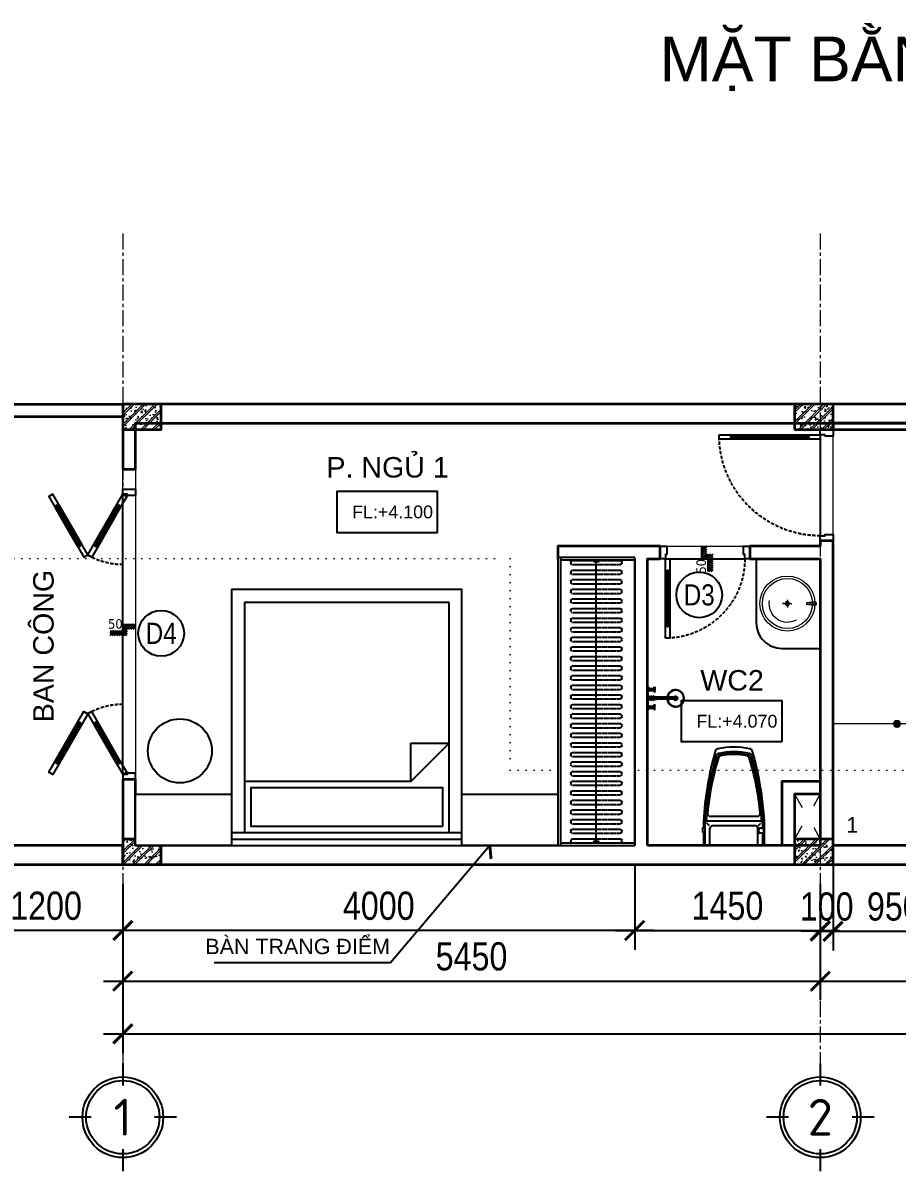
# Model space of a CAD drawing. Header units: inches. Extents: x 236662 to 497023, y -248575 to 81795.
# Drawn here: x 291464 to 298294, y -23908 to -14934 of the extents above; entities that cross this region are included whole.
import ezdxf
from ezdxf.enums import TextEntityAlignment as Align

# ---------------------------------------------------------------- set-up
doc = ezdxf.new("R2010")
doc.units = ezdxf.units.IN
doc.header["$LTSCALE"] = 10
doc.header["$MEASUREMENT"] = 0
doc.set_wipeout_variables(frame=1)
for name, pattern in [('ACAD_ISO03W100', [30, 12, -18]), ('CENTER', [2, 1.25, -0.25, 0.25, -0.25]), ('CENTER2', [1.125, 0.75, -0.125, 0.125, -0.125]), ('DOT2', [0.125, 0, -0.125]), ('HIDDEN', [0.375, 0.25, -0.125])]:
    doc.linetypes.add(name, pattern=pattern)
for name, color, linetype in [('01. HP_TEXT', 9, 'Continuous'), ('04. HP_CUA', 153, 'Continuous'), ('07. HP_KY HIEU', 43, 'Continuous'), ('07. HP_KY HIEU @ 1', 43, 'Continuous'), ('08. HP_DIM', 118, 'Continuous'), ('10. HP_VAT DUNG 1', 144, 'Continuous'), ('TEXT', 2, 'Continuous'), ('truc', 2, 'CENTER2')]:
    doc.layers.add(name, color=color, linetype=linetype)
for name, color, linetype, lineweight in [('02. HP_BE TONG', 1, 'Continuous', 35), ('03. HP_TUONG', 2, 'Continuous', 35), ('05. HP_TRUC', 251, 'CENTER', 5), ('06. HP_THAY 2', 147, 'Continuous', 13), ('09_HP_HATCH', 8, 'Continuous', 5), ('14. HP_OPENING', 250, 'ACAD_ISO03W100', 5), ('GHICHU', 7, 'Continuous', 9), ('net-025', 3, 'Continuous', 25)]:
    doc.layers.add(name, color=color, linetype=linetype, lineweight=lineweight)
doc.styles.add('AVO', font='VAVOB.TTF')
doc.styles.add('BAOANNOTE', font='arial.ttf', dxfattribs={"width": 0.8})
doc.styles.add('ISOCP50', font='isocpeur.ttf')
doc.styles.get("Standard").update_dxf_attribs({"font": 'arial.ttf'})
doc.styles.add('Tahoma', font='tahoma.ttf')
doc.styles.add('TEXT (none)', font='arial.ttf')
doc.styles.add('text2', font='VHELVCN.TTF')
doc.styles.add('TEXTS', font='VHELVCN.TTF')
doc.styles.add('TITLE', font='VHELVCN.TTF')
doc.dimstyles.new('AL-100', dxfattribs={"dimtxt": 220, "dimasz": 150, "dimexe": 150, "dimexo": 150, "dimgap": 80, "dimtad": 1, "dimdec": 0, "dimzin": 9, "dimtxsty": 'text2', "dimblk": 'ARCHTICK', "dimcen": 1, "dimdle": 150, "dimclrd": 256, "dimclre": 256, "dimclrt": 7, "dimadec": 0, "dimazin": 0, "dimtfac": 1, "dimtdec": 0, "dimtix": 1, "dimtmove": 2, "dimatfit": 3, "dimldrblk": 'ARCHTICK', "dimfxl": 1, "dimtolj": 1, "dimtzin": 0, "dimlwd": -1, "dimlwe": -1, "dimarcsym": 0})

# ---------------------------------------------------------------- blocks, each defined once
blk = doc.blocks.new('_ArchTick')
at = {"color": 0, "linetype": 'ByBlock', "const_width": 0.15}
blk.add_lwpolyline([(-0.5, -0.5), (0.5, 0.5)], dxfattribs=at)
blk = doc.blocks.new('*D109')
at = {"layer": '08. HP_DIM', "transparency": 16777216}
for p, q in [((292244.5, -21662.7), (292244.5, -22985.6)), ((307244.5, -21662.7), (307244.5, -22985.6)), ((292094.5, -22835.6), (307394.5, -22835.6))]:
    blk.add_line(p, q, dxfattribs=at)
at = {"layer": 'Defpoints', "color": 0, "transparency": 16777216}
for p in [(292244.5, -21512.7), (307244.5, -21512.7), (307244.5, -22835.6)]:
    blk.add_point(p, dxfattribs=at)
at = {"layer": '08. HP_DIM', "transparency": 16777216, "xscale": 150, "yscale": 150, "zscale": 150, "rotation": 180}
blk.add_blockref('_ArchTick', (292244.5, -22835.6), dxfattribs=at)
at = {"layer": '08. HP_DIM', "transparency": 16777216, "xscale": 150, "yscale": 150, "zscale": 150}
blk.add_blockref('_ArchTick', (307244.5, -22835.6), dxfattribs=at)
at = {"layer": '08. HP_DIM', "color": 7, "transparency": 16777216, "insert": (299744.5, -22643.3), "char_height": 220, "attachment_point": 5, "style": 'text2'}
blk.add_mtext('\\A1;15000', dxfattribs=at)
blk = doc.blocks.new('*D110')
at = {"layer": '08. HP_DIM', "transparency": 16777216}
for p, q in [((296244.5, -21512.7), (296244.5, -22177.9)), ((297694.5, -21662.7), (297694.5, -22177.9)), ((296094.5, -22027.9), (297844.5, -22027.9))]:
    blk.add_line(p, q, dxfattribs=at)
at = {"layer": 'Defpoints', "color": 0, "transparency": 16777216}
for p in [(296244.5, -21362.7), (297694.5, -21512.7), (297694.5, -22027.9)]:
    blk.add_point(p, dxfattribs=at)
at = {"layer": '08. HP_DIM', "transparency": 16777216, "xscale": 150, "yscale": 150, "zscale": 150, "rotation": 180}
blk.add_blockref('_ArchTick', (296244.5, -22027.9), dxfattribs=at)
at = {"layer": '08. HP_DIM', "transparency": 16777216, "xscale": 150, "yscale": 150, "zscale": 150}
blk.add_blockref('_ArchTick', (297694.5, -22027.9), dxfattribs=at)
at = {"layer": '08. HP_DIM', "color": 7, "transparency": 16777216, "insert": (296969.5, -21835.5), "char_height": 220, "attachment_point": 5, "style": 'text2'}
blk.add_mtext('\\A1;1450', dxfattribs=at)
blk = doc.blocks.new('*D111')
at = {"layer": '08. HP_DIM', "transparency": 16777216}
for p, q in [((297794.5, -21462.7), (297794.5, -22183.7)), ((297694.5, -21662.7), (297694.5, -22183.7)), ((297694.5, -22033.7), (297544.5, -22033.7)), ((297694.5, -22033.7), (297794.5, -22033.7)), ((297794.5, -22033.7), (297944.5, -22033.7))]:
    blk.add_line(p, q, dxfattribs=at)
at = {"layer": 'Defpoints', "color": 0, "transparency": 16777216}
for p in [(297794.5, -21312.7), (297694.5, -21512.7), (297794.5, -22033.7)]:
    blk.add_point(p, dxfattribs=at)
at = {"layer": '08. HP_DIM', "transparency": 16777216, "xscale": 150, "yscale": 150, "zscale": 150}
blk.add_blockref('_ArchTick', (297694.5, -22033.7), dxfattribs=at)
at = {"layer": '08. HP_DIM', "transparency": 16777216, "xscale": 150, "yscale": 150, "zscale": 150, "rotation": 180}
blk.add_blockref('_ArchTick', (297794.5, -22033.7), dxfattribs=at)
at = {"layer": '08. HP_DIM', "color": 7, "transparency": 16777216, "insert": (297744.5, -21841.4), "char_height": 220, "attachment_point": 5, "style": 'text2'}
blk.add_mtext('\\A1;100', dxfattribs=at)
blk = doc.blocks.new('grid test1')
at = {"ltscale": 20}
for p, q in [((0, 440), (0, 260)), ((-260, 0), (-440, 0)), ((440, 0), (260, 0)), ((0, -260), (0, -440))]:
    blk.add_line(p, q, dxfattribs=at)
at = {"color": 251, "ltscale": 20, "true_color": 0x636466}
for radius in [330, 300]:
    blk.add_circle((0, 0), radius, dxfattribs=at)
at = {"layer": '01. HP_TEXT', "color": 2, "ltscale": 20, "true_color": 0xf1eb1f, "style": 'ISOCP50'}
blk.add_attdef('GRID', text='', height=300, dxfattribs=at).set_placement((-36.9, 0.3), align=Align.MIDDLE_CENTER)
blk = doc.blocks.new('zcsadsdasd3')
at = {"layer": '05. HP_TRUC', "ltscale": 10}
for p, q in [((-15000, 4933.4), (-15000, -1554.2)), ((-9550, 4933.4), (-9550, -1554.2)), ((-15929.6, 3600), (1239.1, 3600)), ((-15929.6, 0), (1239.1, 0))]:
    blk.add_line(p, q, dxfattribs=at)
at = {"layer": '07. HP_KY HIEU @ 1', "ltscale": 20}
ref = blk.add_blockref('grid test1', (-15000, -1974.6), dxfattribs=dict(at, xscale=0.9555000001564621, yscale=0.9555000001564621, zscale=0.9555000001564621))
ref.add_attrib('GRID', '1', dxfattribs={"layer": 'TEXT', "ltscale": 20, "height": 286.6, "style": 'ISOCP50'}).set_placement((-15000, -1974.6), align=Align.MIDDLE_CENTER)
ref = blk.add_blockref('grid test1', (-9550, -1974.6), dxfattribs=dict(at, xscale=0.9555000001564621, yscale=0.9555000001564621, zscale=0.9555000001564621))
ref.add_attrib('GRID', '2', dxfattribs={"layer": 'TEXT', "ltscale": 20, "height": 286.6, "style": 'ISOCP50'}).set_placement((-9550, -1974.6), align=Align.MIDDLE_CENTER)
blk = doc.blocks.new('*D121')
at = {"layer": '08. HP_DIM', "transparency": 16777216}
for p, q in [((296244.5, -21512.7), (296244.5, -22177.9)), ((292244.5, -21662.7), (292244.5, -22177.9)), ((296394.5, -22027.9), (292094.5, -22027.9))]:
    blk.add_line(p, q, dxfattribs=at)
at = {"layer": 'Defpoints', "color": 0, "transparency": 16777216}
for p in [(296244.5, -21362.7), (292244.5, -21512.7), (292244.5, -22027.9)]:
    blk.add_point(p, dxfattribs=at)
at = {"layer": '08. HP_DIM', "transparency": 16777216, "xscale": 150, "yscale": 150, "zscale": 150, "rotation": 180}
blk.add_blockref('_ArchTick', (292244.5, -22027.9), dxfattribs=at)
at = {"layer": '08. HP_DIM', "transparency": 16777216, "xscale": 150, "yscale": 150, "zscale": 150}
blk.add_blockref('_ArchTick', (296244.5, -22027.9), dxfattribs=at)
at = {"layer": '08. HP_DIM', "color": 7, "transparency": 16777216, "insert": (294244.5, -21835.5), "char_height": 220, "attachment_point": 5, "style": 'text2'}
blk.add_mtext('\\A1;4000', dxfattribs=at)
blk = doc.blocks.new('*D278')
at = {"layer": '08. HP_DIM', "transparency": 16777216}
for p, q in [((297794.5, -21462.7), (297794.5, -22183.7)), ((298744.5, -21462.7), (298744.5, -22183.7)), ((297644.5, -22033.7), (298894.5, -22033.7))]:
    blk.add_line(p, q, dxfattribs=at)
at = {"layer": 'Defpoints', "color": 0, "transparency": 16777216}
for p in [(297794.5, -21312.7, 6.3), (298744.5, -21312.7, 6.3), (298744.5, -22033.7)]:
    blk.add_point(p, dxfattribs=at)
at = {"layer": '08. HP_DIM', "transparency": 16777216, "xscale": 150, "yscale": 150, "zscale": 150, "rotation": 180}
blk.add_blockref('_ArchTick', (297794.5, -22033.7), dxfattribs=at)
at = {"layer": '08. HP_DIM', "transparency": 16777216, "xscale": 150, "yscale": 150, "zscale": 150}
blk.add_blockref('_ArchTick', (298744.5, -22033.7), dxfattribs=at)
at = {"layer": '08. HP_DIM', "color": 7, "transparency": 16777216, "insert": (298269.5, -21841.4), "char_height": 220, "attachment_point": 5, "style": 'text2'}
blk.add_mtext('\\A1;950', dxfattribs=at)
blk = doc.blocks.new('*D290')
at = {"layer": '08. HP_DIM', "transparency": 16777216}
for p, q in [((291044.5, -21662.7), (291044.5, -22177.9)), ((292244.5, -21662.7), (292244.5, -22177.9)), ((292394.5, -22027.9), (290894.5, -22027.9))]:
    blk.add_line(p, q, dxfattribs=at)
at = {"layer": 'Defpoints', "color": 0, "transparency": 16777216}
for p in [(291044.5, -21512.7, 6.3), (292244.5, -21512.7, 6.3), (291044.5, -22027.9)]:
    blk.add_point(p, dxfattribs=at)
at = {"layer": '08. HP_DIM', "transparency": 16777216, "xscale": 150, "yscale": 150, "zscale": 150, "rotation": 180}
blk.add_blockref('_ArchTick', (291044.5, -22027.9), dxfattribs=at)
at = {"layer": '08. HP_DIM', "transparency": 16777216, "xscale": 150, "yscale": 150, "zscale": 150}
blk.add_blockref('_ArchTick', (292244.5, -22027.9), dxfattribs=at)
at = {"layer": '08. HP_DIM', "color": 7, "transparency": 16777216, "insert": (291644.5, -21835.5), "char_height": 220, "attachment_point": 5, "style": 'text2'}
blk.add_mtext('\\A1;1200', dxfattribs=at)
blk = doc.blocks.new('ádasdzz')
at = {"layer": 'truc', "color": 2, "linetype": 'DOT2', "lineweight": 5, "ltscale": 50}
blk.add_lwpolyline([(450.4, -644.4), (6833.8, -644.4), (6833.8, -2300.2), (21309.6, -2300.2)], dxfattribs=at)
blk = doc.blocks.new('Level mark - Plan 2')
blk.add_lwpolyline([(12.525, 0.4), (12.525, 3.6), (4.642, 3.6), (4.642, 0.4)], close=True)
at = {"style": 'BAOANNOTE', "flags": 8}
blk.add_attdef('FL%%P0.000', text='', height=2, dxfattribs=at).set_placement((9, 2), align=Align.MIDDLE_CENTER)
blk = doc.blocks.new('*D1336')
at = {"layer": '08. HP_DIM', "transparency": 16777216}
for p, q in [((-15000, -3750), (-15000, -5072.9)), ((0, -3750), (0, -5072.9)), ((-15150, -4922.9), (150, -4922.9))]:
    blk.add_line(p, q, dxfattribs=at)
at = {"layer": 'Defpoints', "color": 0, "transparency": 16777216}
for p in [(-15000, -3600), (0, -3600), (0, -4922.9)]:
    blk.add_point(p, dxfattribs=at)
at = {"layer": '08. HP_DIM', "transparency": 16777216, "xscale": 150, "yscale": 150, "zscale": 150, "rotation": 180}
blk.add_blockref('_ArchTick', (-15000, -4922.9), dxfattribs=at)
at = {"layer": '08. HP_DIM', "transparency": 16777216, "xscale": 150, "yscale": 150, "zscale": 150}
blk.add_blockref('_ArchTick', (0, -4922.9), dxfattribs=at)
at = {"layer": '08. HP_DIM', "color": 7, "transparency": 16777216, "insert": (-7500, -4730.6), "char_height": 220, "attachment_point": 5, "style": 'text2'}
blk.add_mtext('\\A1;15000', dxfattribs=at)
blk = doc.blocks.new('COT')
at = {"layer": '09_HP_HATCH'}
h = blk.add_hatch(dxfattribs=at)
h.set_pattern_fill('CHAU-01', color=256, scale=15, pattern_type=2)
h.set_pattern_definition([(50, (-55276.965, -37444.2), (107.58903, -9.41282), [11.25, -123.75]), (355, (-55276.97, -37444.2), (-20.8127, 112.82882), [9, -99]), (100.4514, (-55268, -37444.99), (86.7764, 103.41593), [9.56103, -105.17132]), (46.1842, (-55276.97, -37414.2), (160.08616, -24.82785), [16.875, -185.625]), (96.6356, (-55263.62, -37416.27), (140.1994, 146.11768), [14.34154, -157.75695]), (351.1842, (-55276.97, -37414.2), (140.1993, 146.1178), [13.5, -148.5]), (21, (-55261.965, -37421.7), (89.53606, -60.39283), [11.25, -123.75]), (326, (-55261.97, -37421.7), (36.4973, 108.7725), [9, -99]), (71.4514, (-55254.5, -37426.73), (126.0334, 48.37957), [9.56103, -105.17132]), (37.5, (-55276.965, -37444.2), (1.823978, 49.934078), [0, -97.8, 0, -100.5, 0, -99.375]), (7.5, (-55276.965, -37444.2), (39.46043, 59.161757), [0, -57.3, 0, -95.55, 0, -37.875]), (327.5, (-55310.415, -37444.2), (80.073365, -3.38323), [0, -37.5, 0, -117, 0, -155.25]), (317.5, (-55325.415, -37444.2), (87.477925, 15.01575), [0, -48.75, 0, -77.7, 0, -110.25]), (45, (-55276.965, -37444.2), (-45.07806, 45.07806), []), (45, (-55276.965, -37425.827), (-45.07806, 45.07806), [])])
h.paths.add_polyline_path([(0, -200), (300, -200), (300, 0), (0, 0)])
at = {"layer": '02. HP_BE TONG'}
blk.add_lwpolyline([(0, -200), (300, -200), (300, 0), (0, 0)], close=True, dxfattribs=at)
blk = doc.blocks.new('ádasdwdczxzc')
at = {"layer": '03. HP_TUONG'}
for p in [(-15000, 3600), (-9750, 3600), (-15000, 200), (-9750, 200)]:
    blk.add_blockref('COT', p, dxfattribs=at)
blk = doc.blocks.new('*D1337')
at = {"layer": '08. HP_DIM', "transparency": 16777216}
for p, q in [((-15000, -3750), (-15000, -4660.7)), ((-9550, -3750), (-9550, -4660.7)), ((-15150, -4510.7), (-9400, -4510.7))]:
    blk.add_line(p, q, dxfattribs=at)
at = {"layer": 'Defpoints', "color": 0, "transparency": 16777216}
for p in [(-15000, -3600), (-9550, -3600), (-9550, -4510.7)]:
    blk.add_point(p, dxfattribs=at)
at = {"layer": '08. HP_DIM', "transparency": 16777216, "xscale": 150, "yscale": 150, "zscale": 150, "rotation": 180}
blk.add_blockref('_ArchTick', (-15000, -4510.7), dxfattribs=at)
at = {"layer": '08. HP_DIM', "transparency": 16777216, "xscale": 150, "yscale": 150, "zscale": 150}
blk.add_blockref('_ArchTick', (-9550, -4510.7), dxfattribs=at)
at = {"layer": '08. HP_DIM', "color": 7, "transparency": 16777216, "insert": (-12275, -4318.3), "char_height": 220, "attachment_point": 5, "style": 'text2'}
blk.add_mtext('\\A1;5450', dxfattribs=at)
blk = doc.blocks.new('*D1338')
at = {"layer": '08. HP_DIM', "transparency": 16777216}
for p, q in [((-9550, -3750), (-9550, -4660.7)), ((-5450, -3750), (-5450, -4660.7)), ((-9700, -4510.7), (-5300, -4510.7))]:
    blk.add_line(p, q, dxfattribs=at)
at = {"layer": 'Defpoints', "color": 0, "transparency": 16777216}
for p in [(-9550, -3600), (-5450, -3600), (-5450, -4510.7)]:
    blk.add_point(p, dxfattribs=at)
at = {"layer": '08. HP_DIM', "transparency": 16777216, "xscale": 150, "yscale": 150, "zscale": 150, "rotation": 180}
blk.add_blockref('_ArchTick', (-9550, -4510.7), dxfattribs=at)
at = {"layer": '08. HP_DIM', "transparency": 16777216, "xscale": 150, "yscale": 150, "zscale": 150}
blk.add_blockref('_ArchTick', (-5450, -4510.7), dxfattribs=at)
at = {"layer": '08. HP_DIM', "color": 7, "transparency": 16777216, "insert": (-7500, -4318.3), "char_height": 220, "attachment_point": 5, "style": 'text2'}
blk.add_mtext('\\A1;4100', dxfattribs=at)
blk = doc.blocks.new('Step Symbol - Metric')
h = blk.add_hatch()
h.set_pattern_fill('_USER', color=0, angle=45, style=0, pattern_type=0)
h.set_pattern_definition([(45, (0, 4), (-0.70711, 0.70711), [])])
h.paths.add_polyline_path([(8, 0), (8, -3), (-3, -3), (-3, 1), (-8, 1), (-8, 4), (0, 4), (0, 0)])
at = {"color": 0}
blk.add_lwpolyline([(8, 0), (0, 0), (0, 4), (-8, 4)], dxfattribs=at)
blk.add_attdef('Step', (2, 2), '', height=3, dxfattribs=at)
blk = doc.blocks.new('FDGGDFGDFGDFGFD')
at = {"color": 252}
for p, q in [((-215.1, 175), (-215.1, -175)), ((-180, 204.7), (-180, -204.7)), ((-146.7, 181.8), (-165.9, 201)), ((-127.4, 212.8), (-127.4, 193.9)), ((0, 178.6), (-126.9, 178.6)), ((-100.4, 185.8), (-119.3, 185.8)), ((-92.3, 212.8), (-92.3, 193.9)), ((-144.9, 160.6), (-144.9, -160.6)), ((-146.7, -181.8), (-165.9, -201)), ((0, -178.6), (-126.9, -178.6))]:
    blk.add_line(p, q, dxfattribs=at)
blk.add_lwpolyline([(-100.4, 220.9, -0.381966), (-92.3, 213.7), (-9, 213.7, -0.414214), (0, 204.7), (0, -204.7, -0.414214), (-9, -213.7), (-171, -213.7, -0.056436), (-673.2, -128.2, -0.271858), (-687.3, -113.3, -0.114547), (-687.2, 113.4, -0.271578), (-673, 128.2, -0.056423), (-171, 213.7), (-127.3, 213.7, -0.381966), (-119.3, 220.9)], format="xyb", close=True, dxfattribs=at)
blk.add_lwpolyline([(-237, 195.2), (-237, 195.2)], close=True, dxfattribs=at)
for centre, radius, start, end in [((-85, -1683.8), 1892.3, 92.87428, 107.65536), ((-85, -1683.8), 1885.1, 94.62454, 107.52765), ((-235.4, 175), 20.3, 0, 94.62462), ((-171, 204.7), 9, 90, 180), ((-126.9, 160.6), 18, 90, 180), ((-119.3, 193.9), 8.1, 180, 270), ((-100.4, 193.9), 8.1, 270, 0), ((-201.2, 0), 482.8, 167.50587, 192.49413), ((-195.6, -0.6), 481.2, 168.10049, 191.73735), ((-652.8, 100.1), 20.3, 107.65536, 167.50587), ((-646.6, 94.5), 20.3, 107.52765, 168.10049), ((-652.8, -100.1), 20.3, 192.49413, 252.34464), ((-646.9, -94.4), 20.3, 191.73735, 252.46396), ((-85, 1683.8), 1892.3, 252.34464, 267.12572), ((-85, 1683.8), 1885.1, 252.46396, 265.37538), ((-126.9, -160.6), 18, 180, 270), ((-235.4, -175), 20.3, 265.37538, 0), ((-171, -204.7), 9, 180, 270)]:
    blk.add_arc(centre, radius, start, end, dxfattribs=at)
blk = doc.blocks.new('xi bet')
blk.add_lwpolyline([(-4710337.2, 6048009.8), (-4710167.1, 6048009.8, 0.414214), (-4710157.7, 6048019.2), (-4710157.7, 6048449.2, 0.414214), (-4710167.1, 6048458.6), (-4710254.6, 6048458.6, 0.381966), (-4710263.1, 6048466.2), (-4710282.9, 6048466.2, 0.381966), (-4710291.4, 6048458.6), (-4710337.2, 6048458.6, 0.056423), (-4710864.4, 6048368.9, 0.271578), (-4710879.2, 6048353.2, 0.114547), (-4710879.3, 6048115.2, 0.271858), (-4710864.5, 6048099.6, 0.056436)], format="xyb", close=True)
at = {"linetype": 'Continuous', "xscale": -1, "rotation": 180}
blk.add_blockref('FDGGDFGDFGDFGFD', (-4710157.7, 6048234.2), dxfattribs=at)
blk = doc.blocks.new('DRFHBTY')
at = {"color": 251, "linetype": 'Continuous', "lineweight": 0}
for p, q in [((1752175.2, 23778), (1752175.2, 23817.3)), ((1752175.2, 23817.3), (1752175.2, 23744.6)), ((1752175.2, 23778), (1752175.2, 23815.8)), ((1752175.2, 23815.8), (1752175.2, 23747.5)), ((1752204.3, 23778), (1752144.7, 23778)), ((1752175.2, 23778), (1752204.3, 23778))]:
    blk.add_line(p, q, dxfattribs=at)
at = {"lineweight": 0}
for p, q in [((1752160.5, 23565.4), (1752168.1, 23627.9)), ((1752168.1, 23627.9), (1752171, 23563)), ((1752180.1, 23627.9), (1752168.1, 23627.9)), ((1752180.1, 23627.9), (1752177.3, 23563)), ((1752187.8, 23565.4), (1752180.1, 23627.9)), ((1752171, 23563), (1752175.2, 23563)), ((1752177.3, 23563), (1752173, 23563))]:
    blk.add_line(p, q, dxfattribs=at)
for radius in [215, 195.9]:
    blk.add_circle((1752175.2, 23778), radius, dxfattribs=at)
at = {"color": 251, "lineweight": 0}
blk.add_arc((1752175.2, 23778), 144.6, 80.60393, 208.92103, dxfattribs=at)
at = {"color": 251, "linetype": 'Continuous', "lineweight": 0}
for centre, radius, start, end in [((1752174.8, 23778), 16.2, 89.17695, 270.82305), ((1752174.8, 23778), 12, 88.88475, 271.11525), ((1752175.2, 23778), 16.2, 269.17695, 90.82305), ((1752175.2, 23778), 12, 268.88475, 91.11525)]:
    blk.add_arc(centre, radius, start, end, dxfattribs=at)
at = {"lineweight": 0}
for centre, start, end in [((1752174, 23564.2), 175.15312, 270.36843), ((1752174.2, 23564.2), 269.63157, 4.84688)]:
    blk.add_arc(centre, 13.6, start, end, dxfattribs=at)
blk = doc.blocks.new('voisen')
for p, q in [((0, -108.4), (0, 108.4)), ((0, 88.6), (6.3, 88.6)), ((0, 50.8), (0, 88.6)), ((6.3, 50.8), (0, 50.8)), ((6.3, 88.6), (6.3, 50.8)), ((6.3, 60.3), (6.3, 79.1)), ((220.1, 7.9), (6.3, 7.9)), ((220.1, -7.9), (6.3, -7.9))]:
    blk.add_line(p, q)
at = {"color": 251}
for p, q in [((6.3, 79.1), (18.9, 79.1)), ((18.9, 60.3), (6.3, 60.3)), ((25.1, 12.6), (6.3, 12.6)), ((18.9, 79.1), (18.9, 60.3)), ((18.9, 77.6), (44, 77.6)), ((18.9, 61.8), (44, 61.8)), ((47.2, 12.6), (28.3, 12.6)), ((44, 77.6), (44, 61.8)), ((44, 74.1), (50.3, 74.1)), ((44, 65.3), (50.3, 65.3)), ((50.3, 85.3), (50.3, 54.1)), ((50.3, 74.1), (50.3, 65.3)), ((50.3, 69.7), (57.8, 69.7)), ((53.2, 6.3), (53.2, -6.3)), ((53.2, 6.3), (53.2, -6.3)), ((54.5, 6.3), (54.5, -6.3)), ((56.2, 6.3), (56.2, -6.3)), ((57.5, 6.3), (57.5, -6.3)), ((57.8, 85.3), (57.8, 54.1)), ((58.3, 6.3), (58.3, -6.3)), ((58.8, 6.3), (58.8, -6.3)), ((62.8, 6.3), (62.8, -6.3)), ((64.2, 6.3), (64.2, -6.3)), ((65.5, 6.3), (65.5, -6.3)), ((66.2, 6.3), (66.2, -6.3)), ((66.8, 6.3), (66.8, -6.3)), ((66.9, 6.3), (66.9, -6.3)), ((66.9, 6.3), (66.9, -6.3)), ((67.1, 6.3), (67.1, -6.3)), ((67.6, 6.3), (67.6, -6.3)), ((68.4, 6.3), (68.4, -6.3)), ((69.6, 6.3), (69.6, -6.3)), ((71, 6.3), (71, -6.3)), ((72.3, 6.3), (72.3, -6.3)), ((25.1, -12.6), (6.3, -12.6)), ((18.9, -61.8), (44, -61.8)), ((18.9, -77.6), (44, -77.6)), ((47.2, -12.6), (28.3, -12.6)), ((44, -77.6), (44, -61.8)), ((44, -65.3), (50.3, -65.3)), ((44, -74.1), (50.3, -74.1)), ((50.3, -85.3), (50.3, -54.1)), ((50.3, -74.1), (50.3, -65.3)), ((50.3, -69.7), (57.8, -69.7)), ((57.8, -85.3), (57.8, -54.1))]:
    blk.add_line(p, q, dxfattribs=at)
for points in [[(0, 40.9), (0, -40.9), (6.3, -40.9), (6.3, 40.9)], [(0, 15.7), (6.3, 15.7), (6.3, -15.7), (0, -15.7)], [(0, -88.6), (6.3, -88.6), (6.3, -50.8), (0, -50.8)]]:
    blk.add_lwpolyline(points, close=True)
for points in [[(25.1, 15.7), (25.1, -15.7), (28.3, -15.7), (28.3, 15.7)], [(47.2, 15.7), (47.2, -15.7), (50.3, -15.7), (50.3, 15.7)], [(53.2, 6.3), (53.2, -6.3), (72.3, -6.3), (72.3, 6.3)], [(6.3, -60.3), (6.3, -79.1), (18.9, -79.1), (18.9, -60.3)]]:
    blk.add_lwpolyline(points, close=True, dxfattribs=at)
for start, end in [(23.74226, 53.62997), (306.37393, 336.26163)]:
    blk.add_arc((41, 0), 15.6, start, end, dxfattribs=at)
for radius, start, end in [(66, 186.83714, 173.16286), (62.9, 187.18076, 172.81924), (15.7, 210, 150), (7.86, 270, 90)]:
    blk.add_arc((220.1, 0), radius, start, end)
at = {"color": 251, "extrusion": (0, 0, -1)}
blk.add_ellipse((54.1, 54.1), major_axis=(-2.67, 2.67), ratio=1, start_param=3.927025, end_param=10.21021, dxfattribs=at)
at = {"color": 251}
blk.add_ellipse((54.1, 85.3), major_axis=(-2.67, 2.67), ratio=1, start_param=5.497753, end_param=11.780938, dxfattribs=at)
blk.add_ellipse((54.1, -54.1), major_axis=(0, 3.77), ratio=1, dxfattribs=at)
at = {"color": 251, "extrusion": (0, 0, -1)}
blk.add_ellipse((54.1, -85.3), major_axis=(0, -3.77), ratio=1, dxfattribs=at)
blk = doc.blocks.new('*U36')
blk.add_wipeout([(2250, -600), (0, -600), (0, 0), (2250, 0)])
for p, q in [((0, -600), (0, 0)), ((0, 0), (2250, 0)), ((20, -580), (20, 0)), ((2230, 0), (2230, -580)), ((2250, 0), (2250, -600)), ((2250, -580), (0, -580)), ((2250, -600), (0, -600))]:
    blk.add_line(p, q)
at = {"linetype": 'HIDDEN'}
blk.add_line((20, -300), (2230, -300), dxfattribs=at)
at = {"linetype": 'HIDDEN', "ltscale": 0.3}
for points in [[(30, -100), (40, -100, -0.414214), (50, -110), (50, -490, -0.414214), (40, -500), (30, -500, -0.414214), (20, -490), (20, -110, -0.414214)], [(105, -100), (115, -100, -0.414214), (125, -110), (125, -490, -0.414214), (115, -500), (105, -500, -0.414214), (95, -490), (95, -110, -0.414214)], [(180, -100), (190, -100, -0.414214), (200, -110), (200, -490, -0.414214), (190, -500), (180, -500, -0.414214), (170, -490), (170, -110, -0.414214)], [(255, -100), (265, -100, -0.414214), (275, -110), (275, -490, -0.414214), (265, -500), (255, -500, -0.414214), (245, -490), (245, -110, -0.414214)], [(330, -100), (340, -100, -0.414214), (350, -110), (350, -490, -0.414214), (340, -500), (330, -500, -0.414214), (320, -490), (320, -110, -0.414214)], [(405, -100), (415, -100, -0.414214), (425, -110), (425, -490, -0.414214), (415, -500), (405, -500, -0.414214), (395, -490), (395, -110, -0.414214)], [(480, -100), (490, -100, -0.414214), (500, -110), (500, -490, -0.414214), (490, -500), (480, -500, -0.414214), (470, -490), (470, -110, -0.414214)], [(555, -100), (565, -100, -0.414214), (575, -110), (575, -490, -0.414214), (565, -500), (555, -500, -0.414214), (545, -490), (545, -110, -0.414214)], [(630, -100), (640, -100, -0.414214), (650, -110), (650, -490, -0.414214), (640, -500), (630, -500, -0.414214), (620, -490), (620, -110, -0.414214)], [(705, -100), (715, -100, -0.414214), (725, -110), (725, -490, -0.414214), (715, -500), (705, -500, -0.414214), (695, -490), (695, -110, -0.414214)], [(780, -100), (790, -100, -0.414214), (800, -110), (800, -490, -0.414214), (790, -500), (780, -500, -0.414214), (770, -490), (770, -110, -0.414214)], [(855, -100), (865, -100, -0.414214), (875, -110), (875, -490, -0.414214), (865, -500), (855, -500, -0.414214), (845, -490), (845, -110, -0.414214)], [(930, -100), (940, -100, -0.414214), (950, -110), (950, -490, -0.414214), (940, -500), (930, -500, -0.414214), (920, -490), (920, -110, -0.414214)], [(1005, -100), (1015, -100, -0.414214), (1025, -110), (1025, -490, -0.414214), (1015, -500), (1005, -500, -0.414214), (995, -490), (995, -110, -0.414214)], [(1080, -100), (1090, -100, -0.414214), (1100, -110), (1100, -490, -0.414214), (1090, -500), (1080, -500, -0.414214), (1070, -490), (1070, -110, -0.414214)], [(1155, -100), (1165, -100, -0.414214), (1175, -110), (1175, -490, -0.414214), (1165, -500), (1155, -500, -0.414214), (1145, -490), (1145, -110, -0.414214)], [(1230, -100), (1240, -100, -0.414214), (1250, -110), (1250, -490, -0.414214), (1240, -500), (1230, -500, -0.414214), (1220, -490), (1220, -110, -0.414214)], [(1305, -100), (1315, -100, -0.414214), (1325, -110), (1325, -490, -0.414214), (1315, -500), (1305, -500, -0.414214), (1295, -490), (1295, -110, -0.414214)], [(1380, -100), (1390, -100, -0.414214), (1400, -110), (1400, -490, -0.414214), (1390, -500), (1380, -500, -0.414214), (1370, -490), (1370, -110, -0.414214)], [(1455, -100), (1465, -100, -0.414214), (1475, -110), (1475, -490, -0.414214), (1465, -500), (1455, -500, -0.414214), (1445, -490), (1445, -110, -0.414214)], [(1530, -100), (1540, -100, -0.414214), (1550, -110), (1550, -490, -0.414214), (1540, -500), (1530, -500, -0.414214), (1520, -490), (1520, -110, -0.414214)], [(1605, -100), (1615, -100, -0.414214), (1625, -110), (1625, -490, -0.414214), (1615, -500), (1605, -500, -0.414214), (1595, -490), (1595, -110, -0.414214)], [(1680, -100), (1690, -100, -0.414214), (1700, -110), (1700, -490, -0.414214), (1690, -500), (1680, -500, -0.414214), (1670, -490), (1670, -110, -0.414214)], [(1755, -100), (1765, -100, -0.414214), (1775, -110), (1775, -490, -0.414214), (1765, -500), (1755, -500, -0.414214), (1745, -490), (1745, -110, -0.414214)], [(1830, -100), (1840, -100, -0.414214), (1850, -110), (1850, -490, -0.414214), (1840, -500), (1830, -500, -0.414214), (1820, -490), (1820, -110, -0.414214)], [(1905, -100), (1915, -100, -0.414214), (1925, -110), (1925, -490, -0.414214), (1915, -500), (1905, -500, -0.414214), (1895, -490), (1895, -110, -0.414214)], [(1980, -100), (1990, -100, -0.414214), (2000, -110), (2000, -490, -0.414214), (1990, -500), (1980, -500, -0.414214), (1970, -490), (1970, -110, -0.414214)], [(2055, -100), (2065, -100, -0.414214), (2075, -110), (2075, -490, -0.414214), (2065, -500), (2055, -500, -0.414214), (2045, -490), (2045, -110, -0.414214)], [(2130, -100), (2140, -100, -0.414214), (2150, -110), (2150, -490, -0.414214), (2140, -500), (2130, -500, -0.414214), (2120, -490), (2120, -110, -0.414214)], [(2205, -100), (2215, -100, -0.414214), (2225, -110), (2225, -490, -0.414214), (2215, -500), (2205, -500, -0.414214), (2195, -490), (2195, -110, -0.414214)]]:
    blk.add_lwpolyline(points, format="xyb", close=True, dxfattribs=at)
for points in [[(20, -320), (20, -280), (30, -280), (30, -320)], [(2220, -320), (2220, -280), (2230, -280), (2230, -320)]]:
    blk.add_lwpolyline(points, close=True)
blk = doc.blocks.new('*U289')
blk.add_wipeout([(-1650, 0), (1650, 0), (1650, -400), (900, -400), (900, -2000), (-900, -2000), (-900, -400), (-1650, -400)])
for p, q in [((-900, -50), (900, -50)), ((-900, -100), (900, -100)), ((-800, -1900), (-800, -100)), ((800, -100), (800, -1900)), ((500, -500), (-800, -500)), ((500, -500), (500, -800)), ((500, -500), (800, -800)), ((500, -800), (800, -800)), ((800, -1900), (-800, -1900))]:
    blk.add_line(p, q)
for points in [[(-1650, 0), (-1650, -400), (-900, -400), (-900, 0)], [(-900, 0), (900, 0), (900, -2000), (-900, -2000)], [(900, 0), (900, -400), (1650, -400), (1650, 0)], [(750, -150), (750, -450), (-750, -450), (-750, -150)]]:
    blk.add_lwpolyline(points, close=True)
blk = doc.blocks.new('NOITHAT TANG 2')
at = {"layer": '10. HP_VAT DUNG 1', "elevation": 6.3}
blk.add_lwpolyline([(-9550, 2390), (-10050, 2390), (-10050, 1890, 0.414214), (-9850, 1690), (-9550, 1690)], format="xyb", close=True, dxfattribs=at)
at = {"layer": '10. HP_VAT DUNG 1', "xscale": -1, "rotation": 270}
blk.add_blockref('*U36', (-11000, 150), dxfattribs=at)
at = {"layer": '10. HP_VAT DUNG 1', "extrusion": (0, 0, -1), "xscale": -1, "zscale": -1, "rotation": 270}
blk.add_blockref('DRFHBTY', (-13971.3, -1750134.5, -6.3), dxfattribs=at)
at = {"layer": '10. HP_VAT DUNG 1', "rotation": 0.001236346574016602}
blk.add_blockref('voisen', (-10900, 1300, 3.2), dxfattribs=at)
at = {"layer": '10. HP_VAT DUNG 1', "extrusion": (0, 0, -1), "xscale": 1.049999999813735, "yscale": 1.049999999813735, "zscale": -1.049999999813735, "rotation": 270}
blk.add_blockref('xi bet', (-6340420.9, -4945515.6), dxfattribs=at)
at = {"layer": '10. HP_VAT DUNG 1', "xscale": -1, "rotation": 180}
blk.add_blockref('*U289', (-13250, 150), dxfattribs=at)
at = {"layer": '10. HP_VAT DUNG 1'}
blk.add_circle((-14554.4, 889.2), 250, dxfattribs=at)
blk = doc.blocks.new('*U282')
at = {"ltscale": 100}
for p, q in [((40, 790), (40, 200)), ((75, 200), (75, 790))]:
    blk.add_line(p, q, dxfattribs=at)
at = {"color": 8, "ltscale": 100}
blk.add_line((40, 100), (830, 100), dxfattribs=at)
at = {"ltscale": 100}
for points in [[(40, 890), (40, 790), (52.5, 790), (52.5, 800), (62.5, 800), (62.5, 790), (75, 790), (75, 890)], [(62.5, 200), (62.5, 190), (52.5, 190), (52.5, 200), (40, 200), (40, 100), (75, 100), (75, 200)], [(50, 65), (40, 65), (40, 100), (0, 100), (0, 0), (50, 0)], [(870, 100), (830, 100), (830, 65), (820, 65), (820, 0), (870, 0)]]:
    blk.add_lwpolyline(points, close=True, dxfattribs=at)
at = {"color": 8, "ltscale": 100}
blk.add_lwpolyline([(62.5, 800), (52.5, 800), (52.5, 190), (62.5, 190)], close=True, dxfattribs=at)
at = {"color": 8, "linetype": 'HIDDEN', "ltscale": 10}
blk.add_arc((40, 100), 790, 360, 90, dxfattribs=at)
blk = doc.blocks.new('*U33')
at = {"ltscale": 100}
for p, q in [((40, 620), (40, 200)), ((75, 200), (75, 620))]:
    blk.add_line(p, q, dxfattribs=at)
at = {"color": 8, "ltscale": 100}
blk.add_line((40, 100), (660, 100), dxfattribs=at)
at = {"ltscale": 100}
for points in [[(40, 720), (40, 620), (52.5, 620), (52.5, 630), (62.5, 630), (62.5, 620), (75, 620), (75, 720)], [(62.5, 200), (62.5, 190), (52.5, 190), (52.5, 200), (40, 200), (40, 100), (75, 100), (75, 200)], [(50, 65), (40, 65), (40, 100), (0, 100), (0, 0), (50, 0)], [(700, 100), (660, 100), (660, 65), (650, 65), (650, 0), (700, 0)]]:
    blk.add_lwpolyline(points, close=True, dxfattribs=at)
at = {"color": 8, "ltscale": 100}
blk.add_lwpolyline([(62.5, 630), (52.5, 630), (52.5, 190), (62.5, 190)], close=True, dxfattribs=at)
at = {"color": 8, "linetype": 'HIDDEN', "ltscale": 10}
blk.add_arc((40, 100), 620, 360, 90, dxfattribs=at)
blk = doc.blocks.new('*U1324')
at = {"ltscale": 100}
for p, q in [((427.5, 423.8), (126.6, 597.5)), ((144.1, 627.8), (445, 454.1)), ((2125.9, 627.8), (1825, 454.1)), ((1842.5, 423.8), (2143.4, 597.5)), ((427.5, 323.7), (126.6, 150)), ((144.1, 119.7), (445, 293.4)), ((2125.9, 119.7), (1825, 293.4)), ((1842.5, 323.7), (2143.4, 150))]:
    blk.add_line(p, q, dxfattribs=at)
at = {"color": 8, "ltscale": 100}
blk.add_line((40, 100), (2230, 100), dxfattribs=at)
at = {"ltscale": 100}
for points in [[(137.9, 617), (129.2, 622), (124.2, 613.3), (132.9, 608.3), (126.6, 597.5), (40, 647.5), (57.5, 677.8), (144.1, 627.8)], [(2132.1, 617), (2140.8, 622), (2145.8, 613.3), (2137.1, 608.3), (2143.4, 597.5), (2230, 647.5), (2212.5, 677.8), (2125.9, 627.8)], [(514.1, 373.8), (427.5, 423.8), (433.8, 434.6), (442.5, 429.6), (447.5, 438.2), (438.8, 443.2), (445, 454.1), (531.6, 404.1)], [(1755.9, 373.8), (1842.5, 423.8), (1836.2, 434.6), (1827.5, 429.6), (1822.5, 438.2), (1831.2, 443.2), (1825, 454.1), (1738.4, 404.1)], [(514.1, 373.8), (427.5, 323.7), (433.8, 312.9), (442.5, 317.9), (447.5, 309.3), (438.8, 304.3), (445, 293.4), (531.6, 343.4)], [(1755.9, 373.8), (1842.5, 323.7), (1836.2, 312.9), (1827.5, 317.9), (1822.5, 309.3), (1831.2, 304.3), (1825, 293.4), (1738.4, 343.4)], [(50, 65), (40, 65), (40, 100), (0, 100), (0, 0), (50, 0)], [(137.9, 130.5), (129.2, 125.5), (124.2, 134.2), (132.9, 139.2), (126.6, 150), (40, 100), (57.5, 69.7), (144.1, 119.7)], [(2132.1, 130.5), (2140.8, 125.5), (2145.8, 134.2), (2137.1, 139.2), (2143.4, 150), (2230, 100), (2212.5, 69.7), (2125.9, 119.7)], [(2220, 65), (2230, 65), (2230, 100), (2270, 100), (2270, 0), (2220, 0)]]:
    blk.add_lwpolyline(points, close=True, dxfattribs=at)
at = {"color": 8, "ltscale": 100}
for points in [[(447.5, 438.2), (442.5, 429.6), (124.2, 613.3), (129.2, 622)], [(1822.5, 438.2), (1827.5, 429.6), (2145.8, 613.3), (2140.8, 622)], [(447.5, 309.3), (442.5, 317.9), (124.2, 134.2), (129.2, 125.5)], [(1822.5, 309.3), (1827.5, 317.9), (2145.8, 134.2), (2140.8, 125.5)]]:
    blk.add_lwpolyline(points, close=True, dxfattribs=at)
at = {"color": 8, "linetype": 'HIDDEN', "ltscale": 10}
for centre, start, end in [((40, 100), 0, 30), ((2230, 100), 150, 180)]:
    blk.add_arc(centre, 547.5, start, end, dxfattribs=at)
blk.add_arc((542.3, 390), 580, 210, 213.45961)
blk = doc.blocks.new('CUA TANG 2')
at = {"layer": '04. HP_CUA'}
for name, p, xscale, rotation in [('*U282', (5550, -200), -1.000000000000001, 90), ('*U33', (4200, -1110), -1, 180)]:
    blk.add_blockref(name, p, dxfattribs=dict(at, xscale=xscale, rotation=rotation))
at = {"layer": '04. HP_CUA', "rotation": 90}
blk.add_blockref('*U1324', (100, -2935), dxfattribs=at)
blk = doc.blocks.new('KH-CUA')
at = {"ltscale": 50}
blk.add_circle((0, 0), 162.5, dxfattribs=at)
at = {"layer": 'TEXT', "ltscale": 50, "style": 'TEXTS'}
for tag, p, height in [('Ñ', (-91, -60.8), 150), ('1', (33.4, -100.8), 80)]:
    blk.add_attdef(tag, p, '', height=height, dxfattribs=at)
blk = doc.blocks.new('mb tang 2')
at = {"layer": '07. HP_KY HIEU'}
h = blk.add_hatch(color=256, dxfattribs=at)
h.dxf.hatch_style = 1
edge = h.paths.add_edge_path()
edge.add_arc((-8950, -2500), 25, 0, 360)
at = {"layer": '03. HP_TUONG'}
blk.add_line((-10100, -1110), (-10100, -1210), dxfattribs=at)
for points in [[(-15900, 0), (-15000, 0), (-15000, -100), (-15900, -100)], [(-9450, -200), (-5550, -200), (-5550, -150), (-9450, -150)], [(-16200, -3600), (-15000, -3600), (-15000, -3450), (-16200, -3450)]]:
    blk.add_lwpolyline(points, close=True, dxfattribs=at)
for points in [[(-11000, -3450), (-14900, -3450), (-14900, -2935), (-15000, -2935), (-15000, -3600), (0, -3600), (0, 0), (-15000, 0), (-15000, -509.2), (-14900, -509.2), (-14900, -150), (-5550, -150)], [(-5450, -150), (-150, -150), (-150, -3450), (-9450, -3450)], [(-9450, -1110), (-9450, -1110), (-9450, -1070), (-9550, -1070), (-9550, -1110)], [(-10800, -1210), (-10800, -1110), (-11600, -1110), (-11600, -1210), (-11000, -1210)], [(-9550, -1110), (-10100, -1110)], [(-9450, -3450), (-9450, -1110)], [(-11000, -3450), (-11000, -1210)], [(-10900, -3450), (-10900, -1210), (-10800, -1210)], [(-10100, -1210), (-9550, -1210), (-9550, -3450)], [(-9550, -2950), (-9850, -2950), (-9850, -3450)], [(-9550, -3050), (-9750, -3050), (-9750, -3450)], [(-9550, -3450), (-10900, -3450)]]:
    blk.add_lwpolyline(points, dxfattribs=at)
at = {"layer": '06. HP_THAY 2'}
blk.add_line((-9450, -1070), (-9450, -150), dxfattribs=at)
for points in [[(-15000, -509.2), (-14900, -509.2), (-14900, -2935), (-15000, -2935)], [(-10800, -1110), (-10100, -1110), (-10100, -1210), (-10800, -1210)]]:
    blk.add_lwpolyline(points, close=True, dxfattribs=at)
blk.add_lwpolyline([(-8550, -2500), (-9450, -2500), (-9450, -3450), (-8500, -3450), (-8500, -2550)], dxfattribs=at)
at = {"layer": '07. HP_KY HIEU'}
blk.add_circle((-8950, -2500), 25, dxfattribs=at)
at = {"layer": '14. HP_OPENING'}
for p, q in [((-9750, -3050), (-9550, -3400)), ((-9750, -3400), (-9550, -3050))]:
    blk.add_line(p, q, dxfattribs=at)
ref = blk.add_blockref('Level mark - Plan 2', (-13792.3, -1043.2), dxfattribs=dict(xscale=100, yscale=100, zscale=100))
ref.add_attrib('FL%%P0.000', 'FL:+4.100', dxfattribs={"height": 100, "style": 'BAOANNOTE'}).set_placement((-12892.3, -843.2), align=Align.MIDDLE_CENTER)
ref = blk.add_blockref('Level mark - Plan 2', (-11101.2, -2678.9, 312.3), dxfattribs=dict(xscale=100, yscale=100, zscale=100))
ref.add_attrib('FL%%P0.000', 'FL:+4.070', dxfattribs={"height": 100, "style": 'BAOANNOTE'}).set_placement((-10201.2, -2478.9, 312.3), align=Align.MIDDLE_CENTER)
at = {"layer": '07. HP_KY HIEU @ 1'}
ref = blk.add_blockref('Step Symbol - Metric', (-10425, -1210), dxfattribs=dict(at, xscale=-12.50000000000002, yscale=12.50000000000002, zscale=12.5, rotation=90))
ref.add_attrib('Step', '50', (-10443.4, -1324.3), dxfattribs={"layer": '0', "color": 7, "height": 75, "rotation": 90, "style": 'Tahoma'})
ref = blk.add_blockref('Step Symbol - Metric', (-15000, -1774.3), dxfattribs=dict(at, xscale=-12.5, yscale=12.5, zscale=12.5))
ref.add_attrib('Step', '50', (-15114.3, -1755.9), dxfattribs={"layer": '0', "color": 7, "height": 75, "style": 'Tahoma'})
at = {"layer": '08. HP_DIM'}
blk.add_blockref('ádasdwdczxzc', (0, -3600), dxfattribs=at)
at = {"layer": '01. HP_TEXT', "style": 'TEXT (none)'}
for s, p in [('P. NGỦ 1 ', (-13408.6, -574.3)), ('WC2', (-10487.1, -2239.1))]:
    blk.add_text(s, height=159.88, dxfattribs=at).set_placement(p)
blk.add_text('BAN CÔNG', height=159.88, rotation=90, dxfattribs=at).set_placement((-15540.5, -2487.3))
at = {"layer": 'GHICHU', "color": 0, "linetype": 'Continuous', "style": 'AVO'}
blk.add_text('1', height=121, dxfattribs=at).set_placement((-9344.9, -3349.4))
at = {"layer": '08. HP_DIM'}
for base, p1, p2, picture, middle in [((0, -4922.9), (-15000, -3600), (0, -3600), '*D1336', (-7500, -4730.6)), ((-9550, -4510.7), (-15000, -3600), (-9550, -3600), '*D1337', (-12275, -4318.3)), ((-5450, -4510.7), (-9550, -3600), (-5450, -3600), '*D1338', (-7500, -4318.3))]:
    dim = blk.add_linear_dim(base=base, p1=p1, p2=p2, dimstyle='AL-100', dxfattribs=at)
    dim.commit()
    dim.dimension.update_dxf_attribs({"geometry": picture, "text_midpoint": middle})

msp = doc.modelspace()

# ---------------------------------------------------------------- linework, layer by layer
at = {"layer": '08. HP_DIM'}
msp.add_line((293192.5, -21512.7, 6.3), (289560.9, -21512.7, 6.3), dxfattribs=at)

# ---------------------------------------------------------------- block references
msp.add_blockref('mb tang 2', (307244.5, -17912.7, 6.3))
at = {"layer": '07. HP_KY HIEU'}
msp.add_blockref('ádasdzz', (288438.1, -18474.8), dxfattribs=at)
at = {"layer": '08. HP_DIM'}
msp.add_blockref('zcsadsdasd3', (307244.5, -21512.7, 6.3), dxfattribs=at)

# ---------------------------------------------------------------- texts
at = {"layer": '01. HP_TEXT', "style": 'TEXT (none)'}
for s, height, p in [('MẶT BẰNG TẦNG 1 TL:1/100', 350, (296439.8, -15389.7, 6.3)), ('BÀN TRANG ĐIỂM', 119.907, (292889.8, -22212.4, 6.3))]:
    msp.add_text(s, height=height, dxfattribs=at).set_placement(p)

# ---------------------------------------------------------------- dimensions: what is measured, and where the dimension line sits
at = {"layer": '08. HP_DIM'}
for base, p1, p2, picture, middle in [((297794.5, -22033.7, 6.3), (297694.5, -21512.7, 6.3), (297794.5, -21312.7, 6.3), '*D111', (297744.5, -21841.4, 6.3)), ((298744.5, -22033.7), (297794.5, -21312.7, 6.3), (298744.5, -21312.7, 6.3), '*D278', (298269.5, -21841.4)), ((292244.5, -22027.9, 6.3), (296244.5, -21362.7, 6.3), (292244.5, -21512.7, 6.3), '*D121', (294244.5, -21835.5, 6.3)), ((297694.5, -22027.9, 6.3), (296244.5, -21362.7, 6.3), (297694.5, -21512.7, 6.3), '*D110', (296969.5, -21835.5, 6.3)), ((291044.5, -22027.9), (292244.5, -21512.7, 6.3), (291044.5, -21512.7, 6.3), '*D290', (291644.5, -21835.5)), ((307244.5, -22835.6, 6.3), (292244.5, -21512.7, 6.3), (307244.5, -21512.7, 6.3), '*D109', (299744.5, -22643.3, 6.3))]:
    dim = msp.add_linear_dim(base=base, p1=p1, p2=p2, dimstyle='AL-100', dxfattribs=at)
    dim.commit()
    dim.dimension.update_dxf_attribs({"geometry": picture, "text_midpoint": middle})

# ---------------------------------------------------------------- leaders
at = {"layer": '07. HP_KY HIEU'}
msp.add_leader([(295112.8, -21362.7, 6.3), (294335.5, -22279.1, 6.3), (292959.1, -22279.1, 6.3)], dimstyle='AL-100', override={"dimgap": 80, "dimtad": 0}, dxfattribs=at)

# ---------------------------------------------------------------- next in the draw order: block references
at = {"layer": '08. HP_DIM'}
msp.add_blockref('NOITHAT TANG 2', (307244.5, -21512.7, 6.3), dxfattribs=at)

# ---------------------------------------------------------------- next in the draw order: block references
at = {"layer": '07. HP_KY HIEU'}
ref = msp.add_blockref('KH-CUA', (296748.8, -19404.4), dxfattribs=dict(at, xscale=1.1, yscale=1.1, zscale=1.1))
ref.add_attrib('ENTER', 'D3', dxfattribs={"layer": 'net-025', "color": 0, "height": 165, "style": 'TITLE'}).set_placement((296748.8, -19404.4), align=Align.MIDDLE)
ref = msp.add_blockref('KH-CUA', (292543.9, -19705, 6.3), dxfattribs=dict(at, xscale=1.1, yscale=1.1, zscale=1.1))
ref.add_attrib('ENTER', 'D4', dxfattribs={"layer": 'net-025', "color": 0, "height": 165, "style": 'TITLE'}).set_placement((292543.9, -19705, 6.3), align=Align.MIDDLE)
at = {"layer": '08. HP_DIM'}
msp.add_blockref('CUA TANG 2', (292244.5, -17912.7, 6.3), dxfattribs=at)

doc.saveas('drawing.dxf')
